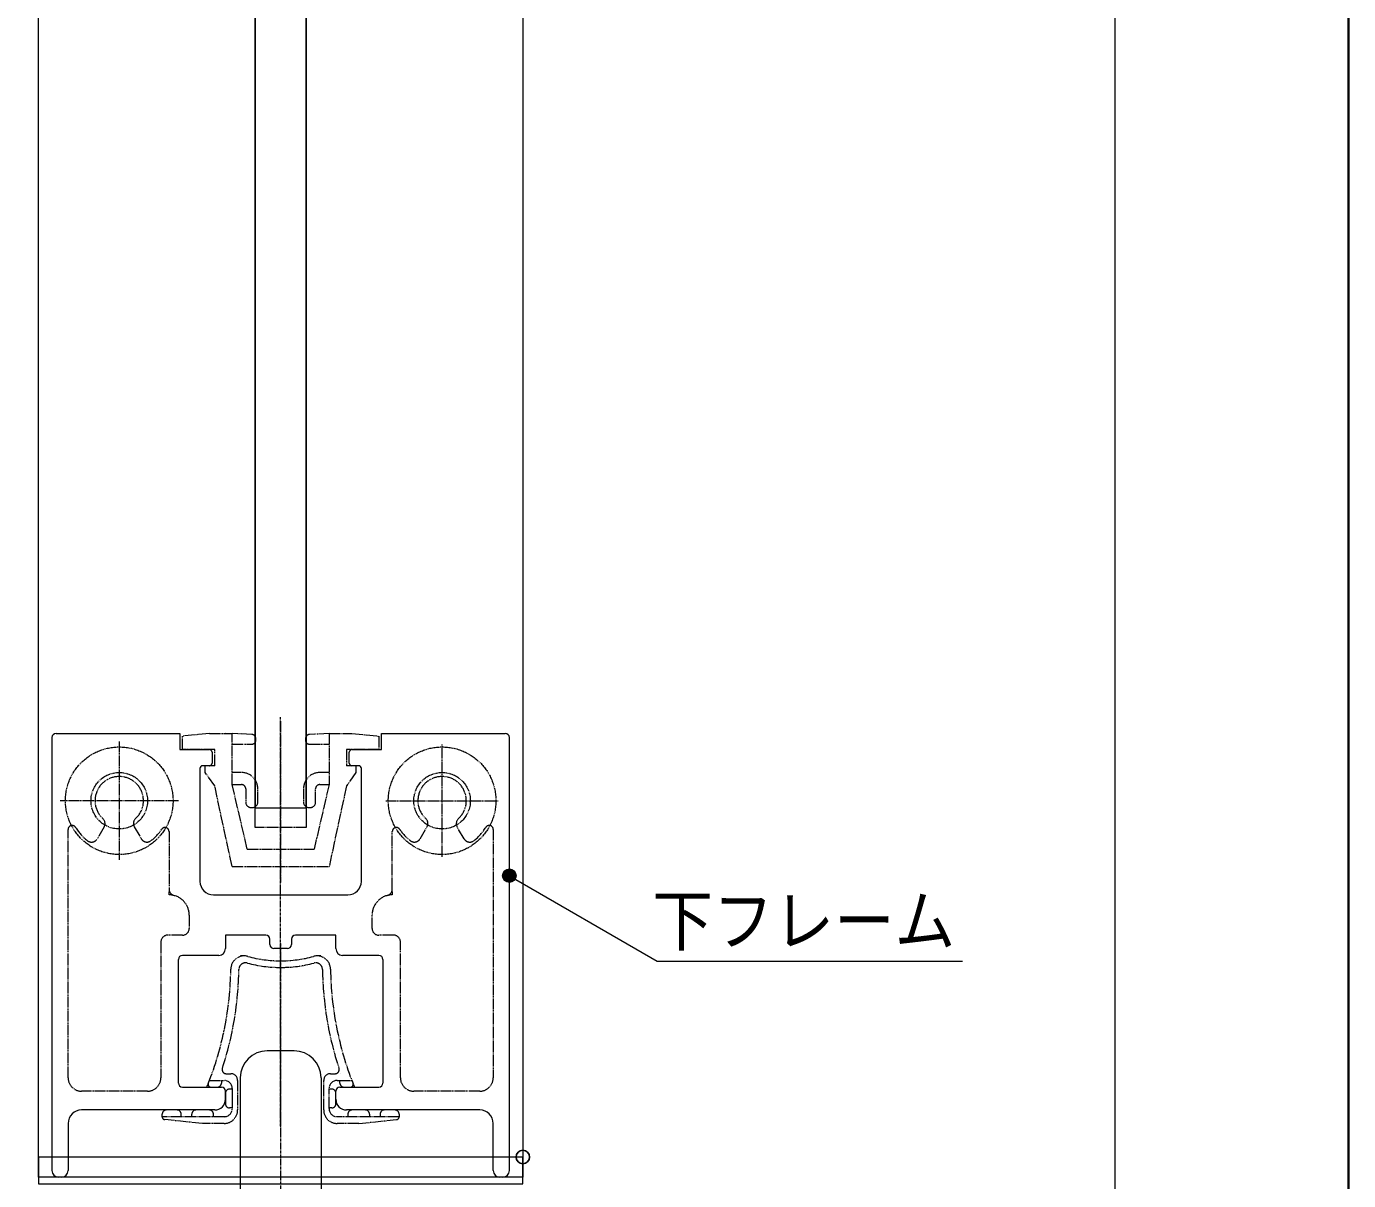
# Model space of a CAD drawing. Units: millimetres, scale not verified. Extents: x -6062 to 6062, y -3045 to 3045.
# Drawn here: x 1230 to 2212, y -1878 to -1019 of the extents above; entities that cross this region are included whole.
import ezdxf
from ezdxf.enums import TextEntityAlignment as Align

# ---------------------------------------------------------------- set-up
doc = ezdxf.new("R2010")
doc.units = ezdxf.units.MM
doc.header["$LTSCALE"] = 20
doc.header["$PDMODE"] = 32
doc.header["$PDSIZE"] = 10
doc.linetypes.add('USER1', pattern=[2.91, 1.76, -0.4, 0.35, -0.4])
doc.linetypes.add('USER2', pattern=[10.5, 8, -0.5, 0.5, -0.5, 0.5, -0.5])
for name, color, linetype, lineweight in [('0-0_3一般', 7, 'Continuous', 15), ('0-1_2寸法-3', 7, 'Continuous', 15), ('0-2_2寸法-1', 7, 'Continuous', 15), ('0-6_1図面枠', 7, 'Continuous', 15)]:
    doc.layers.add(name, color=color, linetype=linetype, lineweight=lineweight)
doc.layers.add('0-4_Defpoints', color=7, linetype='Continuous')
doc.styles.add('ＭＳ Ｐゴシック', font='')
doc.styles.get('ＭＳ Ｐゴシック').set_extended_font_data('MS PGothic')

# ---------------------------------------------------------------- blocks, each defined once
blk = doc.blocks.new('グループ-3')
at = {"layer": '0-0_3一般'}
for p, q in [((60523.7, -37500), (60523.7, 11900)), ((67723.7, 11900), (67723.7, -37500)), ((67723.7, -37500), (60523.7, -37500))]:
    blk.add_line(p, q, dxfattribs=at)
blk.add_lwpolyline([(64503.7, -32004.9), (64503.7, 5800), (63743.7, 5800), (63743.7, -32004.9)], close=True, dxfattribs=at)
blk = doc.blocks.new('グループ-9')
at = {"layer": '0-0_3一般'}
blk.add_blockref('グループ-3', (0, 0), dxfattribs=at)
blk = doc.blocks.new('グループ-10')
at = {"layer": '0-0_3一般'}
for p, q in [((60523.7, -37200), (60523.7, 11900)), ((67723.7, 11900), (67723.7, -37200)), ((63743.7, -32300), (63743.7, 6700)), ((64503.7, 6700), (64503.7, -32300)), ((60723.7, -30960), (60723.7, -37400)), ((60783.7, -30900), (62623.7, -30900)), ((65623.7, -30900), (67463.7, -30900)), ((67523.7, -37400), (67523.7, -30960)), ((63103.7, -31180), (63103.7, -31340)), ((65143.7, -31340), (65143.7, -31180)), ((62923.7, -31420), (62923.7, -33100)), ((63063.7, -31380), (62963.7, -31380)), ((65283.7, -31380), (65183.7, -31380)), ((65323.7, -33100), (65323.7, -31420)), ((63123.7, -33300), (65123.7, -33300)), ((63303.7, -33900), (63303.7, -34100)), ((63903.7, -33900), (63303.7, -33900)), ((63963.7, -34040), (63963.7, -33960)), ((64283.7, -33960), (64283.7, -34040)), ((64943.7, -33900), (64343.7, -33900)), ((64943.7, -34100), (64943.7, -33900)), ((63203.7, -34200), (62663.7, -34200)), ((64223.7, -34100), (64023.7, -34100)), ((65583.7, -34200), (65043.7, -34200)), ((62603.7, -36100), (62603.7, -34260)), ((65643.7, -34260), (65643.7, -36100)), ((64323.7, -35620), (63923.7, -35620)), ((62663.7, -36160), (63243.7, -36160)), ((63523.7, -36020), (63523.7, -38420)), ((64723.7, -36020), (64723.7, -38420)), ((65003.7, -36160), (65583.7, -36160)), ((63303.7, -36340), (63303.7, -36220)), ((64943.7, -36340), (64943.7, -36220)), ((64943.7, -36220), (64943.9, -36220)), ((63143.7, -36500), (61163.7, -36500)), ((67083.7, -36500), (65103.7, -36500)), ((60963.7, -36700), (60963.7, -37400)), ((67283.7, -37400), (67283.7, -36700)), ((67723.7, -37200), (60523.7, -37200)), ((60863.7, -37500), (60823.7, -37500)), ((67423.7, -37500), (67383.7, -37500))]:
    blk.add_line(p, q, dxfattribs=at)
at = {"layer": '0-0_3一般', "linetype": 'USER1'}
for p, q in [((64123.7, -36739.7), (64123.7, -30658.5)), ((64123.7, -34024.6), (64123.7, -36912.6)), ((64123.7, -35420), (64123.7, -40277.5))]:
    blk.add_line(p, q, dxfattribs=at)
at = {"layer": '0-0_3一般', "linetype": 'USER2'}
for p, q in [((64123.7, -30716.7), (64123.7, -33116.7)), ((61723.7, -31020), (61723.7, -32780)), ((63063.7, -30900), (62663.7, -30940)), ((62663.7, -31140), (62663.7, -30940)), ((63063.7, -30900), (63403.7, -30900)), ((63301.2, -30894.6), (63384.8, -30899)), ((63696.8, -30915.4), (63403.7, -30900)), ((63403.7, -31660.7), (63403.7, -30900)), ((63753.7, -31000), (63753.7, -30975.3)), ((64493.7, -30975.3), (64493.7, -31000)), ((64843.7, -30900), (64550.5, -30915.4)), ((64843.7, -30900), (64843.7, -31660.7)), ((64843.7, -30900), (65183.7, -30900)), ((65183.7, -30900), (65583.7, -30940)), ((65583.7, -30940), (65583.7, -31140)), ((63143.7, -31140), (62663.7, -31140)), ((63143.7, -31380), (63143.7, -31140)), ((63403.7, -31060), (63693.7, -31060)), ((64553.7, -31060), (64843.7, -31060)), ((65103.7, -31140), (65103.7, -31380)), ((65583.7, -31140), (65103.7, -31140)), ((66523.7, -32736), (66523.7, -31064)), ((63003.7, -31480), (63003.7, -31380)), ((63143.7, -31380), (63003.7, -31380)), ((65243.7, -31380), (65103.7, -31380)), ((65243.7, -31380), (65243.7, -31480)), ((63143.7, -31680), (63003.7, -31480)), ((63543.7, -31480.7), (63403.7, -31480.7)), ((64843.7, -31480.7), (64703.7, -31480.7)), ((65243.7, -31480), (65103.7, -31680)), ((63403.7, -32880), (63143.7, -31680)), ((63403.7, -31660.7), (63543.7, -31660.7)), ((63627.7, -32620), (63403.7, -31660.7)), ((63603.7, -31720.7), (63603.7, -31920.7)), ((63783.7, -31920.7), (63783.7, -31720.7)), ((64463.7, -31720.7), (64463.7, -31920.7)), ((64843.7, -31660.7), (64619.6, -32620)), ((64643.7, -31920.7), (64643.7, -31720.7)), ((64703.7, -31660.7), (64843.7, -31660.7)), ((65103.7, -31680), (64843.7, -32880)), ((62603.7, -31900), (60843.7, -31900)), ((63683.7, -32000.7), (63703.7, -32000.7)), ((64543.7, -32000.7), (64563.7, -32000.7)), ((65687.7, -31900), (67359.7, -31900)), ((60963.7, -36020), (60963.7, -32327.1)), ((61499.2, -32288.8), (61397.5, -32465)), ((61948.2, -32288.8), (62049.9, -32465)), ((62463.7, -32358.3), (62463.7, -33212.7)), ((64503.7, -32300), (63743.7, -32300)), ((65783.7, -33212.7), (65783.7, -32358.3)), ((66197.5, -32465), (66299.2, -32288.8)), ((66849.9, -32465), (66748.2, -32288.8)), ((67283.7, -32327.1), (67283.7, -36020)), ((63627.7, -32620), (64619.6, -32620)), ((63403.7, -32880), (64843.7, -32880)), ((62463.7, -33300), (62463.7, -33248.5)), ((65783.7, -33248.5), (65783.7, -33300)), ((62763.7, -33600), (62763.7, -33800)), ((65483.7, -33800), (65483.7, -33600)), ((62343.7, -34000), (62343.7, -36020)), ((62663.7, -33900), (62443.7, -33900)), ((65803.7, -33900), (65583.7, -33900)), ((65903.7, -36020), (65903.7, -34000)), ((63558.3, -34208), (63526.3, -34208)), ((64227, -34379.8), (64195, -34379.8)), ((64721, -34208), (64689, -34208)), ((63403.7, -34611.7), (63403.9, -34611.7)), ((64843.7, -34611.7), (64843.9, -34611.7)), ((63230, -35960), (63230, -35960)), ((63313.6, -35960), (63383.7, -35960)), ((64863.7, -35960), (64933.7, -35960)), ((65017.4, -35960), (65017.4, -35960)), ((63026.2, -36159.7), (63064.1, -36159.7)), ((63065.7, -36060), (63283.7, -36060)), ((63085.4, -36159.7), (63183.7, -36159.7)), ((63243.7, -36060), (63243.7, -36099.7)), ((63483.7, -36060), (63483.7, -36500)), ((64763.7, -36500), (64763.7, -36060)), ((64963.7, -36060), (65003.7, -36060)), ((65063.7, -36159.7), (65161.9, -36159.7)), ((65183.2, -36159.7), (65221.1, -36159.7)), ((62143.7, -36220), (61163.7, -36220)), ((63303.7, -36250), (63303.7, -36410)), ((63403.7, -36180), (63403.7, -36480)), ((64943.7, -36410), (64943.7, -36250)), ((67083.7, -36220), (66103.7, -36220)), ((62583.7, -36500), (62423.7, -36500)), ((63063.7, -36500), (62863.7, -36500)), ((64843.7, -36480), (64843.7, -36470)), ((65383.7, -36500), (65183.7, -36500)), ((65823.7, -36500), (65663.7, -36500)), ((62363.7, -36603.8), (62363.7, -36560)), ((63283.7, -36600), (62363.7, -36600)), ((62963.7, -36700), (62399.7, -36643.6)), ((62643.7, -36600), (62643.7, -36560)), ((62803.7, -36600), (62803.7, -36560)), ((63283.7, -36700), (62963.7, -36700)), ((63123.7, -36600), (63123.7, -36560)), ((65883.7, -36600), (64963.7, -36600)), ((65283.7, -36700), (64963.7, -36700)), ((65123.7, -36560), (65123.7, -36600)), ((65283.7, -36700), (65847.6, -36643.6)), ((65443.7, -36560), (65443.7, -36600)), ((65603.7, -36560), (65603.7, -36600)), ((65883.7, -36560), (65883.7, -36603.8))]:
    blk.add_line(p, q, dxfattribs=at)
at = {"layer": '0-0_3一般'}
for points in [[(62623.7, -30900), (62623.7, -31140), (63063.7, -31140)], [(65183.7, -31140), (65623.7, -31140), (65623.7, -30900)], [(60523.7, -37200), (60523.7, -37600), (67723.7, -37600), (67723.7, -37200)]]:
    blk.add_lwpolyline(points, dxfattribs=at)
at = {"layer": '0-0_3一般', "linetype": 'USER2'}
for points in [[(65003.7, -36099.7), (65003.7, -36060), (65181.6, -36060)], [(63403.7, -36180), (63403.7, -36190), (63363.7, -36190)], [(63403.7, -36190), (63403.7, -36470), (63363.7, -36470)], [(64883.7, -36190), (64843.7, -36190), (64843.7, -36180)], [(64883.7, -36470), (64843.7, -36470), (64843.7, -36190)]]:
    blk.add_lwpolyline(points, dxfattribs=at)
for centre, radius in [((61723.7, -31900), 800), ((66523.7, -31900), 800), ((61723.7, -31900), 420), ((66523.7, -31900), 420)]:
    blk.add_circle(centre, radius, dxfattribs=at)
at = {"layer": '0-0_3一般'}
for centre, radius, start, end in [((60783.7, -30960), 60, 90, 180), ((67463.7, -30960), 60, 0, 90), ((63063.7, -31180), 40, 0, 90), ((65183.7, -31180), 40, 90, 180), ((62963.7, -31420), 40, 90, 180), ((65183.7, -31340), 40, 180, 270), ((65283.7, -31420), 40, 0, 90), ((63123.7, -33100), 200, 180, 270), ((65123.7, -33100), 200, 270, 0), ((63903.7, -33960), 60, 0, 90), ((64343.7, -33960), 60, 90, 180), ((62663.7, -34260), 60, 90, 180), ((63203.7, -34100), 100, 270, 0), ((64023.7, -34040), 60, 180, 270), ((64223.7, -34040), 60, 270, 0), ((65043.7, -34100), 100, 180, 270), ((65583.7, -34260), 60, 0, 90), ((63923.7, -36020), 400, 90, 180), ((64323.7, -36020), 400, 0, 90), ((62663.7, -36100), 60, 180, 270), ((63243.7, -36220), 60, 0, 90), ((65003.7, -36220), 60, 90, 180), ((65583.7, -36100), 60, 270, 0), ((63143.7, -36340), 160, 270, 0), ((65103.7, -36340), 160, 180, 270), ((61163.7, -36700), 200, 90, 180), ((67083.7, -36700), 200, 0, 90), ((60823.7, -37400), 100, 180, 270), ((60863.7, -37400), 100, 270, 0), ((67383.7, -37400), 100, 180, 270), ((67423.7, -37400), 100, 270, 0)]:
    blk.add_arc(centre, radius, start, end, dxfattribs=at)
at = {"layer": '0-0_3一般', "linetype": 'USER2'}
for centre, radius, start, end in [((63693.7, -31000), 60, 270, 0), ((63693.7, -30975.3), 60, 0, 87), ((64553.7, -30975.3), 60, 93, 180), ((64553.7, -31000), 60, 180, 270), ((63063.7, -31340), 40, 270, 0), ((61723.7, -31900), 360, 90, 227.44414), ((61723.7, -31900), 360, 312.55586, 90), ((63543.7, -31720.7), 240, 0, 90), ((64703.7, -31720.7), 240, 90, 180), ((66523.7, -31900), 360, 90, 227.44414), ((66523.7, -31900), 360, 312.55586, 90), ((63543.7, -31720.7), 60, 0, 90), ((64703.7, -31720.7), 60, 90, 180), ((63683.7, -31920.7), 80, 180, 270), ((63703.7, -31920.7), 80, 270, 0), ((64543.7, -31920.7), 80, 180, 270), ((64563.7, -31920.7), 80, 270, 0), ((61412.6, -32238.8), 100, 330, 47.44414), ((62034.8, -32238.8), 100, 132.55586, 210), ((66212.6, -32238.8), 100, 330, 47.44414), ((66834.8, -32238.8), 100, 132.55586, 210), ((61023.7, -32327.1), 60, 31.38815, 180), ((61723.7, -31900), 760, 211.38815, 231.28526), ((61723.7, -31900), 760, 308.71474, 326.02365), ((62403.7, -32358.3), 60, 0, 146.02365), ((65843.7, -32358.3), 60, 33.97635, 180), ((66523.7, -31900), 760, 213.97635, 231.28526), ((66523.7, -31900), 760, 308.71474, 328.61185), ((67223.7, -32327.1), 60, 0, 148.61185), ((61310.9, -32415), 100, 231.28526, 330), ((62136.5, -32415), 100, 210, 308.71474), ((66110.9, -32415), 100, 231.28526, 330), ((66936.5, -32415), 100, 210, 308.71474), ((62563.7, -33212.7), 100, 180, 255.52249), ((65683.7, -33212.7), 100, 284.47751, 0), ((62463.7, -33600), 300, 80.70453, 90), ((62463.7, -33600), 300, 0, 75.52249), ((65783.7, -33600), 300, 104.47751, 180), ((65783.7, -33600), 300, 90, 99.29547), ((62663.7, -33800), 100, 270, 0), ((65583.7, -33800), 100, 180, 270), ((62443.7, -34000), 100, 90, 180), ((65803.7, -34000), 100, 0, 90), ((63582.6, -34407.9), 200, 74.4642, 179.26372), ((63602.6, -34411.3), 100, 75.03601, 179.22779), ((64123.7, -32461.7), 1918, 255.03601, 284.96399), ((64123.7, -32461.7), 1820, 254.4642, 285.5358), ((64664.7, -34407.9), 200, 0.73628, 105.5358), ((64644.7, -34411.3), 100, 0.77221, 104.96399), ((58583, -34343.7), 4800, 338.47215, 359.26372), ((58583, -34343.7), 4920, 341.78919, 359.22779), ((69664.3, -34343.7), 4920, 180.77221, 198.21081), ((69664.3, -34343.7), 4800, 180.73628, 201.52785), ((63313.6, -35900), 60, 161.78919, 270), ((63383.7, -36060), 100, 0, 90), ((64863.7, -36060), 100, 90, 180), ((64933.7, -35900), 60, 270, 18.21081), ((61163.7, -36020), 200, 180, 270), ((62143.7, -36020), 200, 270, 0), ((58583, -34343.7), 4800, 337.76881, 338.28639), ((63085.4, -36119.7), 40, 158.47215, 270), ((63183.7, -36099.7), 60, 270, 0), ((63283.7, -36180), 120, 0, 90), ((64963.7, -36180), 120, 90, 180), ((65063.7, -36099.7), 60, 180, 270), ((65161.9, -36119.7), 40, 270, 21.52785), ((69664.3, -34343.7), 4800, 201.71361, 202.23119), ((66103.7, -36020), 200, 180, 270), ((67083.7, -36020), 200, 270, 0), ((63363.7, -36250), 60, 90, 180), ((64883.7, -36250), 60, 0, 90), ((62423.7, -36560), 60, 90, 180), ((62583.7, -36560), 60, 0, 90), ((62863.7, -36560), 60, 90, 180), ((63063.7, -36560), 60, 0, 90), ((63283.7, -36480), 120, 270, 0), ((63283.7, -36500), 200, 270, 0), ((63363.7, -36410), 60, 180, 270), ((64963.7, -36500), 200, 180, 270), ((64963.7, -36480), 120, 180, 270), ((64883.7, -36410), 60, 270, 0), ((65183.7, -36560), 60, 90, 180), ((65383.7, -36560), 60, 360, 90), ((65663.7, -36560), 60, 90, 180), ((65823.7, -36560), 60, 360, 90), ((62403.7, -36603.8), 40, 180, 264.28941), ((65843.7, -36603.8), 40, 275.71059, 0)]:
    blk.add_arc(centre, radius, start, end, dxfattribs=at)
blk = doc.blocks.new('グループ-11')
at = {"layer": '0-0_3一般'}
for name in ['グループ-10', 'グループ-9']:
    blk.add_blockref(name, (0, 0), dxfattribs=at)
blk = doc.blocks.new('グループ-16')
at = {"layer": '0-6_1図面枠', "lineweight": 35}
blk.add_lwpolyline([(-80000, 55400), (80000, 55400), (80000, -55400), (-80000, -55400)], close=True, dxfattribs=at)
blk = doc.blocks.new('図面枠')
at = {"layer": '0-6_1図面枠'}
blk.add_blockref('グループ-16', (0, 0), dxfattribs=at)

msp = doc.modelspace()

# ---------------------------------------------------------------- hatches: boundary and pattern name
at = {"layer": '0-1_2寸法-3'}
msp.add_hatch(color=256, dxfattribs=at).paths.add_polyline_path([(1593.69, -1650.76, 1), (1583.68, -1650.76, 1)])

# ---------------------------------------------------------------- linework, layer by layer
msp.add_lwpolyline([(1588.68, -1650.76), (1698.68, -1714.27), (1925.56, -1714.27)], dxfattribs=at)
msp.add_circle((1588.68, -1650.76), 5.01, dxfattribs=at)
at = {"layer": '0-2_2寸法-1'}
msp.add_line((2038.68, 977.53), (2038.68, -1987.29), dxfattribs=at)
at = {"layer": '0-4_Defpoints'}
msp.add_point((1598.68, -1860), dxfattribs=at)

# ---------------------------------------------------------------- block references
at = {"layer": '0-0_3一般', "xscale": 0.05, "yscale": 0.05}
msp.add_blockref('グループ-11', (-1787.5, 0), dxfattribs=at)
at = {"layer": '0-6_1図面枠', "xscale": 0.05, "yscale": 0.05}
msp.add_blockref('図面枠', (-1787.5, 0), dxfattribs=at)

# ---------------------------------------------------------------- texts
at = {"layer": '0-1_2寸法-3', "style": 'ＭＳ Ｐゴシック', "width": 0.9}
msp.add_text('下フレーム', height=36.66, dxfattribs=at).set_placement((1695.03, -1713.45), align=Align.BOTTOM_LEFT)

doc.saveas('drawing.dxf')
